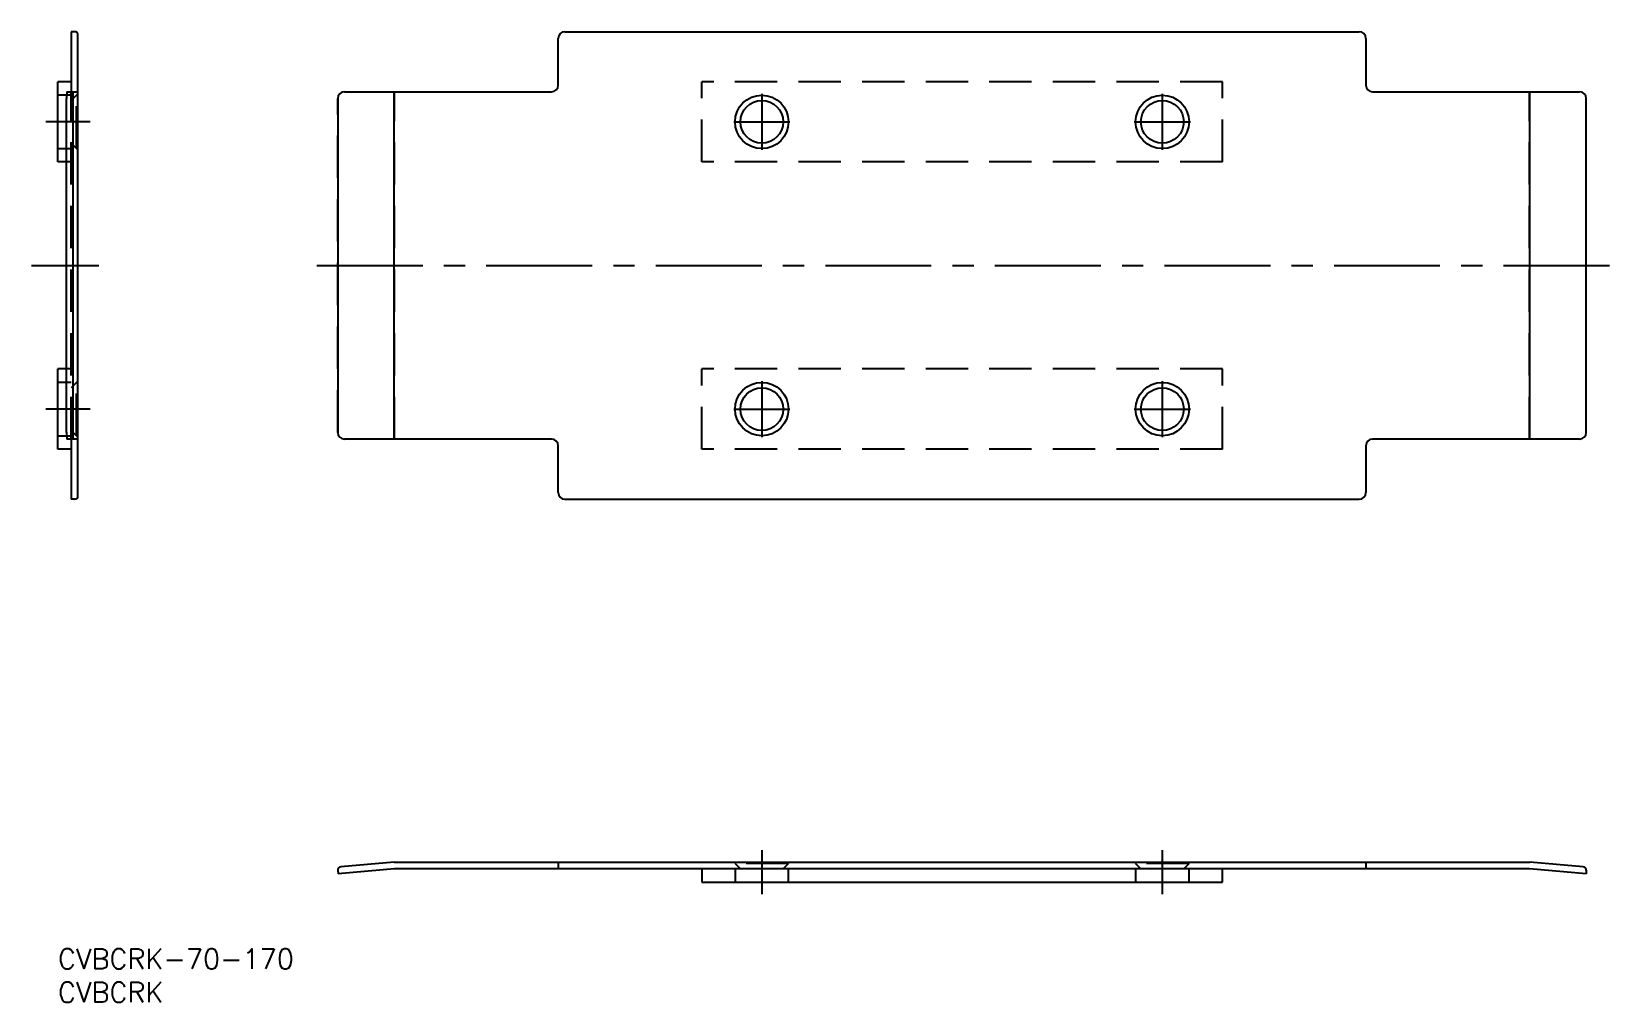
# Model space of a CAD drawing. Extents: x -4 to 233, y -8 to 137.
import ezdxf

# ---------------------------------------------------------------- set-up
doc = ezdxf.new("R2010")
doc.units = 0
doc.header["$LTSCALE"] = 0.5
doc.linetypes.add('CENTER', pattern=[50.8, 31.75, -6.35, 6.35, -6.35])
doc.linetypes.add('DASHED', pattern=[19.05, 12.7, -6.35])
for name, color, linetype in [('MSM_CENTER', 1, 'CENTER'), ('MSM_CONTINUOUS', 7, 'CONTINUOUS'), ('MSM_DASHED', 4, 'DASHED'), ('MSM_PART_NUMBER', 7, 'CONTINUOUS')]:
    doc.layers.add(name, color=color, linetype=linetype)
doc.styles.get("Standard").update_dxf_attribs({"font": 'txt.shx', "height": 3, "bigfont": 'bigfont.shx'})

msp = doc.modelspace()

# ---------------------------------------------------------------- linework, layer by layer
at = {"layer": 'MSM_CENTER'}
for p, q in [((105.44, 128.02), (105.44, 119.62)), ((165.44, 128.02), (165.44, 119.62)), ((4.8, 123.82), (-1.8, 123.82)), ((101.24, 123.82), (109.64, 123.82)), ((161.24, 123.82), (169.64, 123.82)), ((-3.94, 102.32), (6.13, 102.32)), ((38.76, 102.32), (233.3, 102.32)), ((105.44, 85.02), (105.44, 76.62)), ((165.44, 85.02), (165.44, 76.62)), ((4.8, 80.82), (-1.8, 80.82)), ((101.24, 80.82), (109.64, 80.82)), ((161.24, 80.82), (169.64, 80.82)), ((105.44, 14.8), (105.44, 8.2)), ((165.44, 14.8), (165.44, 8.2))]:
    msp.add_line(p, q, dxfattribs=at)
at = {"layer": 'MSM_CONTINUOUS'}
for p, q in [((2.5, 137.32), (2, 137.32)), ((2, 137.32), (2, 128.32)), ((3, 67.82), (3, 136.82)), ((74.94, 129.32), (74.94, 136.32)), ((75.94, 137.32), (194.94, 137.32)), ((195.94, 136.32), (195.94, 129.32)), ((0, 117.82), (0, 129.82)), ((2, 129.82), (0, 129.82)), ((1.35, 128.32), (3, 128.32)), ((2.3, 128.19), (2.34, 128.32)), ((2.3, 76.45), (2.3, 128.19)), ((42.92, 128.32), (73.94, 128.32)), ((50.39, 76.32), (50.39, 128.32)), ((196.94, 128.32), (227.95, 128.32)), ((220.48, 76.32), (220.48, 128.32)), ((1.26, 77.32), (1.26, 127.32)), ((41.92, 127.32), (41.92, 77.32)), ((228.95, 77.32), (228.95, 127.32)), ((1.26, 117.82), (0, 117.82)), ((1.26, 86.82), (0, 86.82)), ((0, 74.82), (0, 86.82)), ((3, 76.32), (1.35, 76.32)), ((2, 76.32), (2, 67.32)), ((2.3, 76.45), (2.34, 76.32)), ((73.94, 76.32), (42.92, 76.32)), ((227.95, 76.32), (196.94, 76.32)), ((2, 74.82), (0, 74.82)), ((74.94, 68.32), (74.94, 75.32)), ((195.94, 75.32), (195.94, 68.32)), ((2.5, 67.32), (2, 67.32)), ((75.94, 67.32), (194.94, 67.32)), ((50.44, 12), (41.97, 11.26)), ((50.39, 13), (42.38, 12.3)), ((50.39, 13), (220.48, 13)), ((220.44, 12), (50.44, 12)), ((74.94, 13), (74.94, 12)), ((96.44, 12), (96.44, 10)), ((174.44, 10), (174.44, 12)), ((195.94, 13), (195.94, 12)), ((228.91, 11.26), (220.44, 12)), ((228.49, 12.3), (220.48, 13)), ((41.93, 11.76), (41.97, 11.26)), ((96.44, 10), (174.44, 10)), ((228.95, 11.76), (228.91, 11.26))]:
    msp.add_line(p, q, dxfattribs=at)
for centre, radius in [((105.44, 123.82), 4), ((105.44, 123.82), 3.2), ((165.44, 123.82), 4), ((165.44, 123.82), 3.2), ((105.44, 80.82), 4), ((105.44, 80.82), 3.2), ((165.44, 80.82), 4), ((165.44, 80.82), 3.2)]:
    msp.add_circle(centre, radius, dxfattribs=at)
for centre, radius, start, end in [((2.5, 136.82), 0.5, 0, 90), ((75.94, 136.32), 1, 90, 180), ((194.94, 136.32), 1, 0, 90), ((5.72, 127.43), 4.46, 168.5275, 181.6945), ((42.92, 127.32), 1, 90, 180), ((73.94, 129.32), 1, 270, 0), ((196.94, 129.32), 1, 180, 270), ((227.95, 127.32), 1, 0, 90), ((5.72, 77.21), 4.46, 178.3055, 191.4725), ((42.92, 77.32), 1, 180, 270), ((73.94, 75.32), 1, 0, 90), ((196.94, 75.32), 1, 90, 180), ((227.95, 77.32), 1, 270, 0), ((2.5, 67.82), 0.5, 270, 0), ((75.94, 68.32), 1, 180, 270), ((194.94, 68.32), 1, 270, 0), ((42.42, 11.8), 0.5, 95, 185), ((228.45, 11.8), 0.5, 355, 85)]:
    msp.add_arc(centre, radius, start, end, dxfattribs=at)
at = {"layer": 'MSM_DASHED'}
for p, q in [((2, 76.32), (2, 128.32)), ((50.44, 76.32), (50.44, 128.32)), ((174.44, 129.82), (96.44, 129.82)), ((96.44, 117.82), (96.44, 129.82)), ((174.44, 117.82), (174.44, 129.82)), ((220.44, 76.32), (220.44, 128.32)), ((2, 127.82), (0, 127.82)), ((2.8, 127.82), (2, 127.02)), ((3, 127.82), (2.8, 127.82)), ((2.8, 119.82), (2.8, 127.82)), ((41.93, 77.32), (41.93, 127.32)), ((41.97, 77.32), (41.97, 127.32)), ((228.91, 77.32), (228.91, 127.32)), ((228.95, 77.32), (228.95, 127.32)), ((0, 119.82), (2, 119.82)), ((2, 120.62), (2.8, 119.82)), ((2.8, 119.82), (3, 119.82)), ((2, 117.82), (1.26, 117.82)), ((174.44, 117.82), (96.44, 117.82)), ((2, 86.82), (1.26, 86.82)), ((96.44, 74.82), (96.44, 86.82)), ((174.44, 86.82), (96.44, 86.82)), ((174.44, 74.82), (174.44, 86.82)), ((2, 84.82), (0, 84.82)), ((2.8, 84.82), (2, 84.02)), ((3, 84.82), (2.8, 84.82)), ((2.8, 76.82), (2.8, 84.82)), ((0, 76.82), (2, 76.82)), ((2, 77.62), (2.8, 76.82)), ((2.8, 76.82), (3, 76.82)), ((174.44, 74.82), (96.44, 74.82)), ((101.44, 13), (101.44, 12.8)), ((109.44, 12.8), (101.44, 12.8)), ((101.44, 12.8), (102.24, 12)), ((101.44, 12), (101.44, 10)), ((108.64, 12), (109.44, 12.8)), ((109.44, 12.8), (109.44, 13)), ((109.44, 10), (109.44, 12)), ((161.44, 13), (161.44, 12.8)), ((169.44, 12.8), (161.44, 12.8)), ((161.44, 12.8), (162.24, 12)), ((161.44, 12), (161.44, 10)), ((168.64, 12), (169.44, 12.8)), ((169.44, 12.8), (169.44, 13)), ((169.44, 10), (169.44, 12))]:
    msp.add_line(p, q, dxfattribs=at)

# ---------------------------------------------------------------- texts
at = {"layer": 'MSM_PART_NUMBER'}
for s, p in [('CVBCRK-70-170', (0, -3)), ('CVBCRK', (0, -8))]:
    msp.add_text(s, height=3, dxfattribs=at).set_placement(p)

doc.saveas('drawing.dxf')
